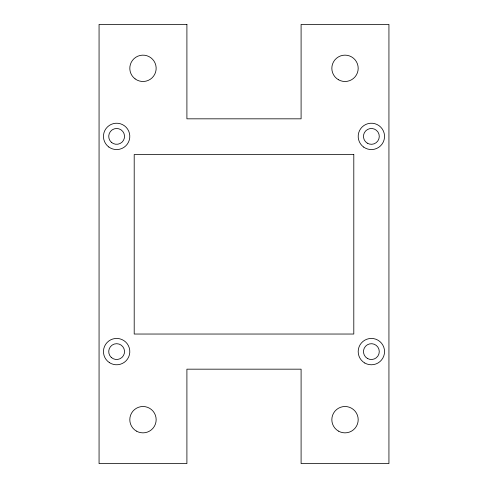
<?xml version="1.0" encoding="UTF-8"?>
<svg xmlns="http://www.w3.org/2000/svg" width="488" height="488" viewBox="0 0 488 488"><rect width="100%" height="100%" fill="white"/><g stroke="black" fill="none" stroke-linecap="round" stroke-linejoin="round"><path stroke-width="0.73" d="M186.904 24.4L99.064 24.4L99.064 463.6L186.904 463.6L186.904 369.172L301.096 369.172L301.096 463.6L388.936 463.6L388.936 24.4L301.096 24.4L301.096 118.828L186.904 118.828L186.904 24.4M353.8 154.531L134.2 154.531L134.2 334.036L353.8 334.036L353.8 154.531M338.428 79.733A13.176 13.176 0 0 0 358.192 68.32A13.176 13.176 0 0 0 338.428 56.907A13.176 13.176 0 0 0 338.428 79.733M135.097 78.873A13.176 13.176 0 0 0 156.069 69.869A13.176 13.176 0 0 0 137.787 56.212A13.176 13.176 0 0 0 135.097 78.873M136.396 431.093A13.176 13.176 0 0 0 156.16 419.68A13.176 13.176 0 0 0 136.396 408.267A13.176 13.176 0 0 0 136.396 431.093M338.428 431.093A13.176 13.176 0 0 0 358.192 419.68A13.176 13.176 0 0 0 338.428 408.267A13.176 13.176 0 0 0 338.428 431.093M111.252 357.393A7.906 7.906 0 0 0 124.336 353.373A7.906 7.906 0 0 0 114.308 344.046A7.906 7.906 0 0 0 111.252 357.393M111.319 142.246A7.906 7.906 0 0 0 124.361 138.073A7.906 7.906 0 0 0 114.222 128.869A7.906 7.906 0 0 0 111.319 142.246M367.263 143.155A7.906 7.906 0 0 0 379.274 136.573A7.906 7.906 0 0 0 367.568 129.46A7.906 7.906 0 0 0 367.263 143.155M367.415 358.448A7.906 7.906 0 0 0 379.274 351.604A7.906 7.906 0 0 0 367.415 344.76A7.906 7.906 0 0 0 367.415 358.448M364.78 363.017A13.176 13.176 0 0 0 384.544 351.604A13.176 13.176 0 0 0 364.78 340.191A13.176 13.176 0 0 0 364.78 363.017M363.664 147.083A13.176 13.176 0 0 0 384.477 137.726A13.176 13.176 0 0 0 365.963 124.379A13.176 13.176 0 0 0 363.664 147.083M109.349 362.584A13.176 13.176 0 0 0 129.784 352.428A13.176 13.176 0 0 0 110.77 339.807A13.176 13.176 0 0 0 109.349 362.584M108.8 146.992A13.176 13.176 0 0 0 129.723 137.878A13.176 13.176 0 0 0 111.368 124.318A13.176 13.176 0 0 0 108.8 146.992"/></g></svg>
